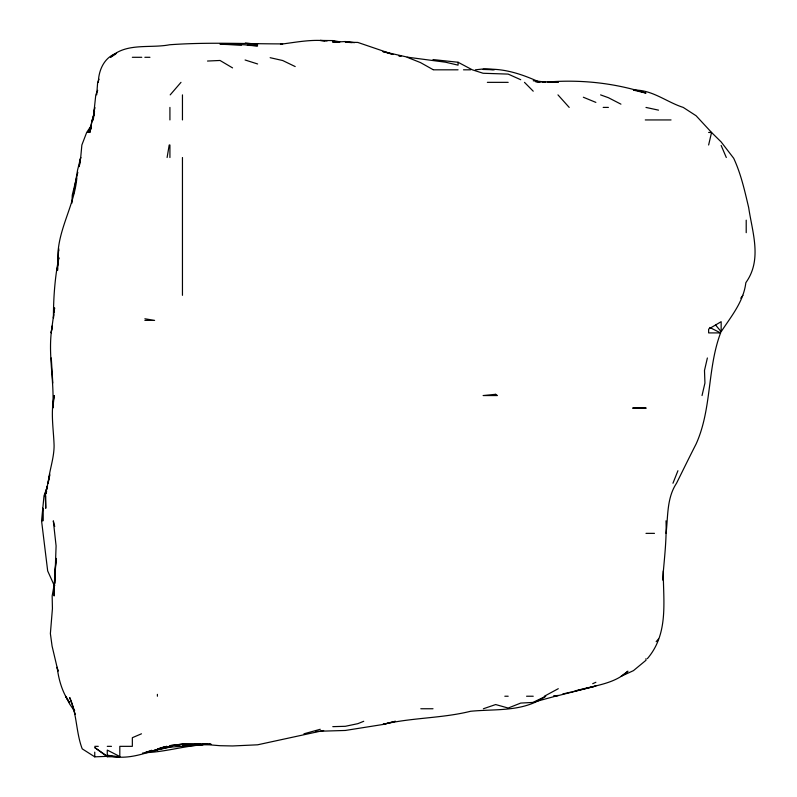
<?xml version="1.0" encoding="UTF-8"?>
<svg xmlns="http://www.w3.org/2000/svg" width="797" height="797" viewBox="0 0 797 797"><rect width="100%" height="100%" fill="white"/><g stroke="black" fill="none" stroke-linecap="round" stroke-linejoin="round"><path stroke-width="1.2" d="M58.699 250.906L58.729 248.634M71.929 203.076L72.268 195.106L77.837 172.321M58.56 249.77L57.982 264.574M58.301 264.574C54.774 233.999 74.131 208.007 76.831 178.02M57.663 270.273L57.792 267.991M96.686 94.883L97.662 82.35L99.047 79.222M666.063 533.362C668.115 516.456 666.651 498.095 676.533 483.251C683.029 470.15 689.445 457.01 696.1 443.999C711.94 408.881 707.118 368.792 720.588 332.907L709.719 327.457M53.817 314.685L53.429 318.103C53.429 297.66 54.873 277.874 58.789 257.74L57.165 270.273L58.619 257.74M54.086 312.414L54.604 307.851L51.187 332.907L52.263 326.083M98.38 82.35C98.499 70.405 104.327 57.125 116.561 53.329M662.656 580.057C664.07 560.361 666.78 540.705 666.013 520.83M167.111 157.517L169.203 144.994M52.174 326.083C47.422 353.24 54.614 380.767 52.771 408.084L54.296 395.551C50.37 412.169 53.578 428.925 54.096 445.662C54.066 458.504 49.275 470.539 48.119 483.251L49.753 475.271M46.176 493.502L46.624 491.221M91.296 127.909L89.324 132.461L94.514 111.53L92.86 119.939L94.753 107.406L93.09 119.939L95.799 94.883L97.692 90.32M73.324 195.106L77.578 170.05L80.696 157.517L81.872 144.994L86.674 132.461L91.386 125.388M707.377 357.973L704.488 370.495L704.937 383.028L702.037 395.551M708.633 144.994L711.552 132.461L696.1 115.754L683.218 107.406C666.431 102.046 651.976 89.394 633.456 90.121L645.988 93.11C614.218 82.978 581.252 79.441 548.037 81.981M715.666 325.106L721.155 331.711C731.218 316.339 743.541 301.734 745.823 282.796L746.211 282.138C762.221 259.284 752.308 232.325 748.682 207.628C744.727 190.891 740.991 173.905 733.688 158.254L721.155 141.936L711.552 132.461L708.633 132.461M91.197 126.763L89.852 132.461L92.053 119.939L93.667 117.129M49.793 474.135L45.27 495.774L45.758 508.307L45.738 495.774M47.531 485.522L44.642 495.774L47.511 486.668M47.402 486.489L44.014 495.774L41.564 520.83L47.681 570.941L53.339 583.474L54.873 585.267M672.957 483.251L677.928 470.718M92.811 119.939L93.588 118.066M647.383 658.641C668.922 633.476 663.204 601.337 663.273 570.941M91.336 126.195L87.919 132.461L91.336 126.394M740.752 298.217L742.874 295.328M170.189 94.883L180.989 82.35M656.17 641.665L658.511 638.985M115.655 54.146L110.464 57.294C126.285 42.41 149.966 48.567 169.622 44.762L169.92 44.742C207.509 42.012 245.107 43.875 282.676 43.895L280.474 44.243C295.836 42.321 311.697 39.053 327.089 40.976M558.289 688.688L544.341 696.229M200.675 743.86L194.976 743.621L220.032 745.703L232.565 745.962L257.62 744.806L320.255 731.218L345.31 730.46L382.899 724.493L395.422 721.285L382.899 724.413C411.76 717.559 441.767 718.436 470.599 711.273C496.481 708.742 523.051 712.289 545.766 696.229L533.233 702.287L558.289 695.432L553.756 696.07M592.699 683.696L595.877 682.292M141.477 733.808L132.342 737.693L132.342 746.341L119.809 746.341L119.809 756.512L107.276 750.077L107.276 756.742L119.809 756.821L107.276 755.247C127.729 761.225 147.515 752.288 166.782 746.341L158.563 748.612M363.741 721.285L357.843 723.666L345.31 726.306L332.787 726.645M151.699 750.256L146 752.248L157.398 750.156L146 752.248L168.785 747.108M483.39 708.752L495.654 704.548L508.177 708.045L520.71 703.074L533.233 702.416M320.255 729.285L303.956 733.808M575.374 690.84L582.208 689.106M146 752.368L169.92 747.148L210.926 744.298M562.851 693.948L570.821 692.145M583.344 688.817C598.786 685.081 615.971 682.511 627.946 671.174L620.933 676.404L633.456 670.636L645.988 660.275L645.988 658.641M571.957 691.896L595.877 686.048L558.289 695.582L553.756 696.1M157.398 748.931L169.92 746.341L161.95 747.556M169.92 746.869L172.59 746.341M320.255 731.158L323.672 730.53M207.509 744.318L209.78 743.94M187.006 745.544L182.453 746.231L188.142 745.534L182.453 745.853L184.725 745.643M142.583 753.055L144.865 752.757M210.926 744.149L207.509 744.388M475.401 69.817L483.121 68.97L494.509 69.718M176.286 745.992L179.983 745.643M146 752.647C165.248 751.88 183.788 746.072 202.946 744.777M315.702 731.526L319.119 731.247M207.509 743.98L194.976 744.866L207.509 744.129L202.946 743.95M207.509 61.04L220.032 60.472L232.565 67.894M74.5 711.034L69.698 697.574C77.05 713.773 75.944 732.413 82.221 748.851L94.753 756.841L107.276 756.333M535.514 81.553L558.289 82.3L548.037 82.031M339.622 42.251L332.787 42.251L345.31 41.524L354.426 42.669M132.342 57.294L141.786 57.294M144.865 57.294L149.946 57.294M433.319 69.817L458.066 69.817M463.505 69.817L470.599 69.817M487.365 82.35L508.177 82.35M603.18 107.406L608.4 107.406M645.271 119.939L671.044 119.939M144.865 320.384L154.608 320.384L144.865 318.78M720.588 332.907L708.633 332.907L708.633 329.071L721.155 321.689L721.155 331.711M645.988 533.362L654.467 533.362M504.82 696.229L508.177 696.229M526.568 696.229L533.233 696.229M420.806 708.752L433.01 708.752M94.753 746.341L98.28 746.341M107.276 746.341L111.47 746.341M493.373 69.728L483.121 69.449C503.037 67.725 522.115 74.141 539.928 82.35L535.464 81.304M241.531 45.05L220.032 44.233L243.932 44.762L257.62 45.867L247.369 45.29M535.514 81.633L537.796 81.712M542.349 81.882L545.766 82.011L533.233 80.776M339.622 41.843L332.787 41.344L337.34 41.852M352.144 42.669L345.31 42.141L357.843 42.44L393.15 54.465M433.01 59.556L458.066 62.256L472.312 69.817L483.121 73.264L508.177 74.101L520.71 79.71M408.243 57.294L445.543 62.206L458.066 65.155L458.066 62.256M324.817 40.986L320.255 40.448L332.787 40.577L339.622 41.753M398.839 55.72L401.12 56.109L398.839 55.73M407.954 57.254L382.899 51.586L393.15 54.505M645.988 107.436L658.511 110.145M270.143 57.693L282.676 60.522L295.199 66.559M407.187 57.294L420.487 62.584L433.01 69.608M245.087 59.994L257.62 63.969M600.589 94.883L608.4 97.702L620.933 104.158M583.344 97.234L595.877 102.395M106.32 755.576L94.753 747.576L107.276 756.742M524.486 82.35L533.233 91.197M557.97 94.883L569.197 107.406M74.26 710.685L69.698 704.11L65.663 696.229L69.698 702.944C62.355 692.404 58.679 679.921 57.165 667.278L58.002 671.174L52.084 646.118L50.38 633.585L52.433 608.529L52.154 595.997L54.395 583.474L54.116 595.997L54.276 583.474L56.248 558.418L55.003 570.941L54.774 583.474L56.089 545.885L53.309 520.83L54.724 526.528M74.649 710.685L73.264 708.752L75.386 714.451M721.155 145.462L726.306 157.517M53.489 583.474L54.475 586.891M52.791 383.028L51.287 357.973M746.211 220.161L746.211 232.684M182.453 94.883L182.453 119.939M182.453 157.517L182.453 295.328M169.92 107.406L169.92 119.939M169.92 144.994L169.92 157.517M157.398 694.346L157.398 696.229M94.753 752.139L94.753 756.841M80.656 157.517L79.192 166.633L80.696 157.517M182.453 744.069L169.92 745.633L182.453 744.139L194.976 744.149L182.453 744.069M495.654 394.306L483.121 395.551L497.408 395.551L495.654 394.306M645.988 408.084L632.848 408.084L645.988 408.084M257.62 43.965L245.087 43.277L257.62 43.974M42.819 520.83L42.789 508.307L42.819 520.83"/></g></svg>
